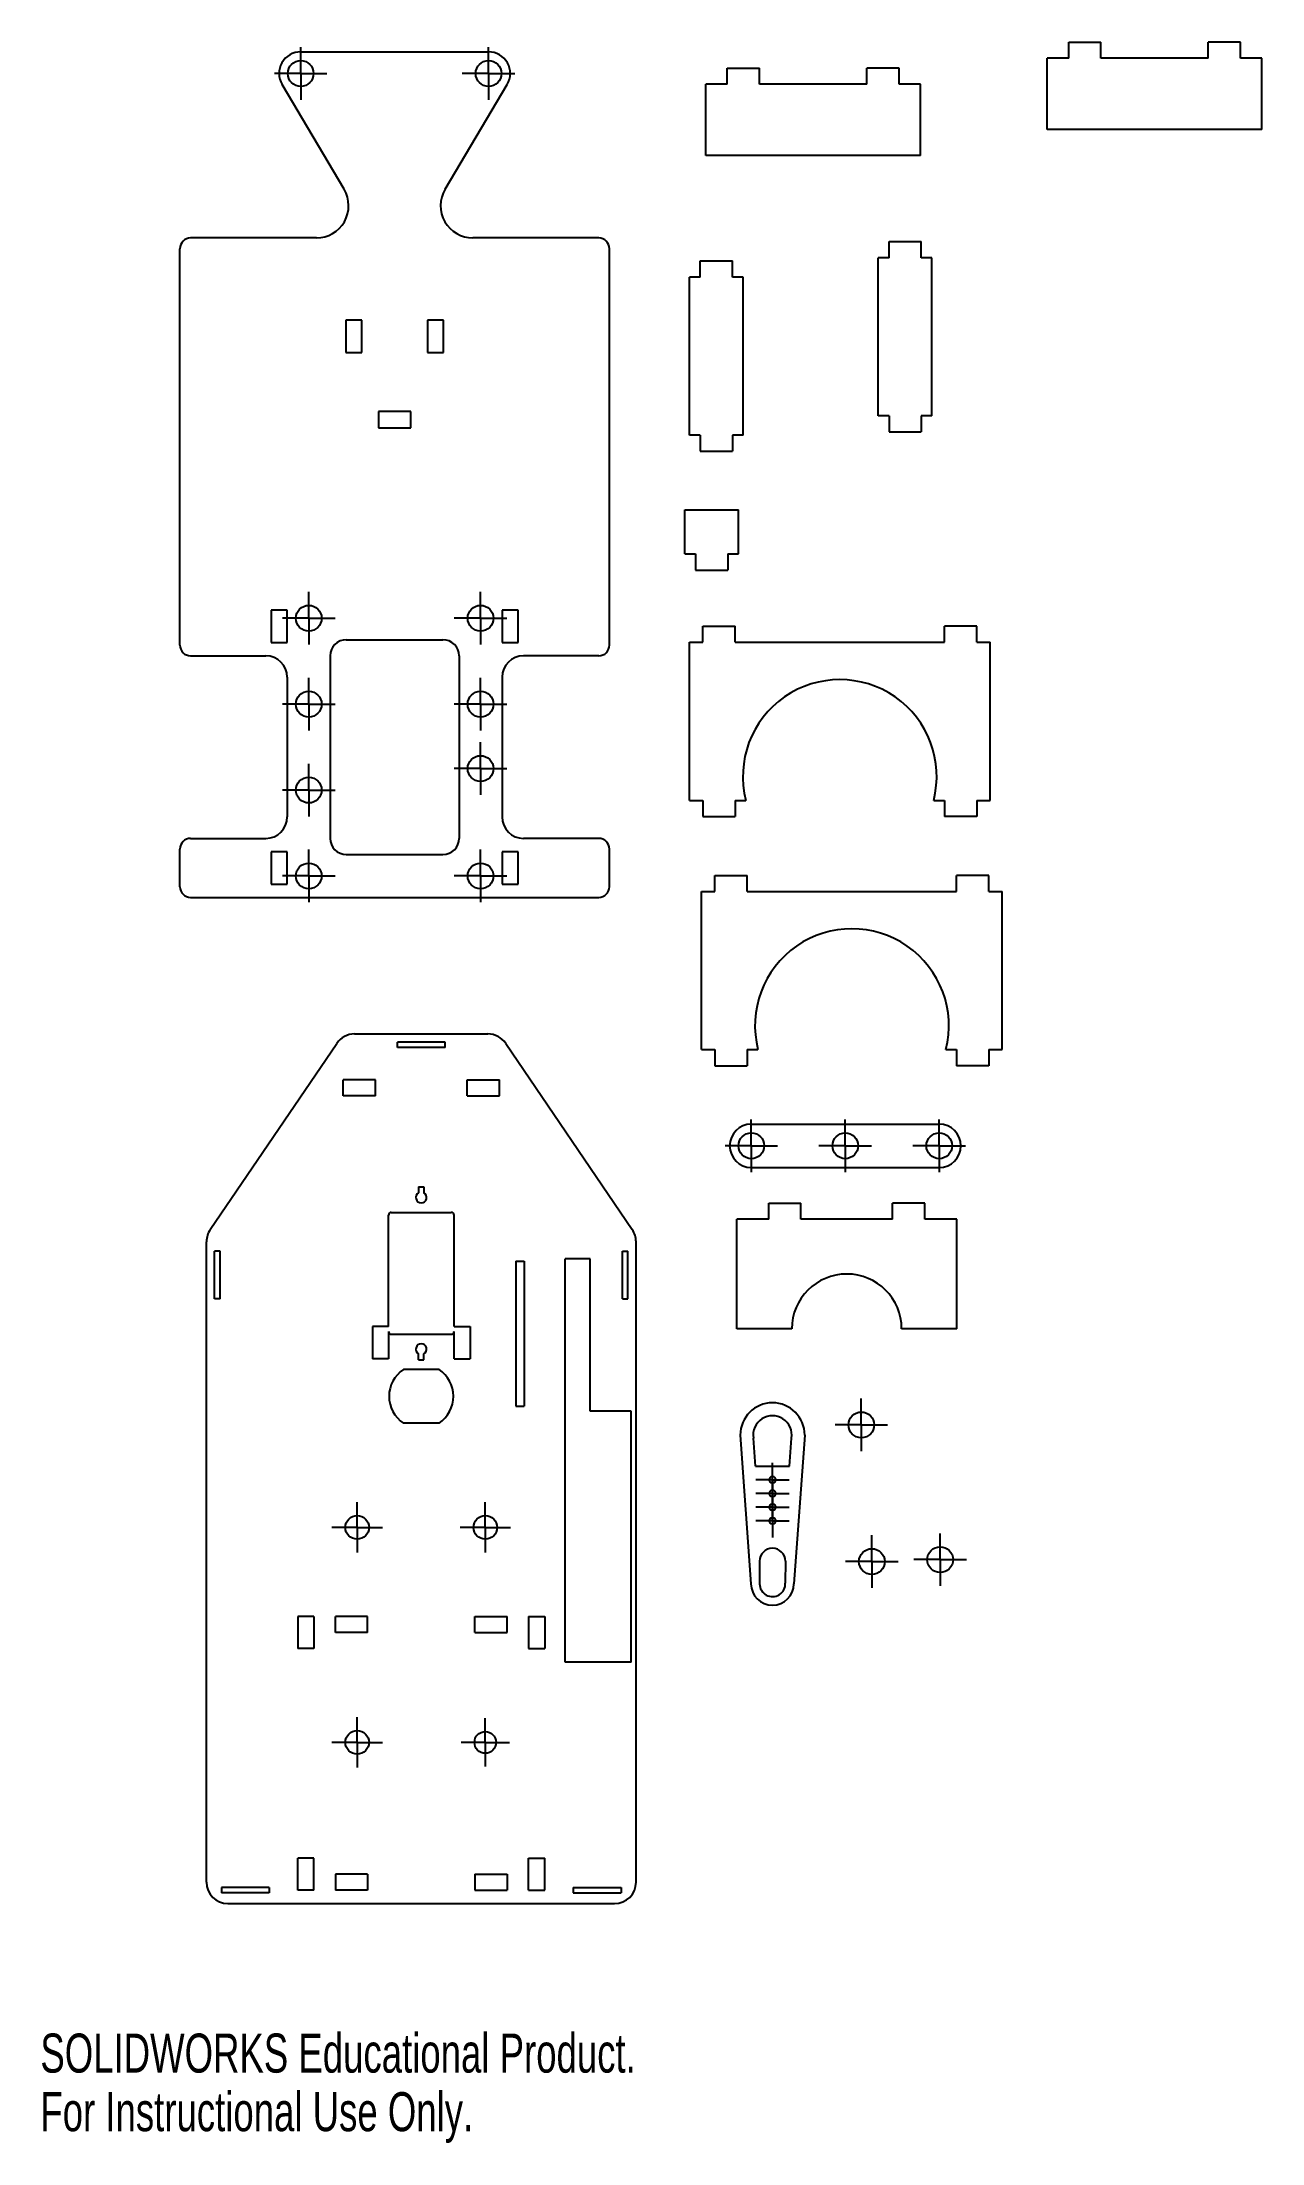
# Model space of a CAD drawing. Extents: x 1 to 455, y 0 to 782.
import ezdxf

# ---------------------------------------------------------------- set-up
doc = ezdxf.new("R2010")
doc.units = 0
doc.layers.get('0').update_dxf_attribs({"linetype": 'CONTINUOUS'})
doc.styles.add('SLDTEXTSTYLE0', font='TXT', dxfattribs={"width": 0.7})

# ---------------------------------------------------------------- blocks, each defined once
blk = doc.blocks.new('SW_CENTERMARKSYMBOL_0')
at = {"color": 0, "linetype": 'CONTINUOUS'}
for p, q in [((0, 5), (0, 9.8)), ((-5, 0), (-9.8, 0)), ((0, 0), (-5, 0)), ((0, 0), (0, 5)), ((0, 0), (0, -5)), ((0, 0), (5, 0)), ((5, 0), (9.8, 0)), ((0, -5), (0, -9.8))]:
    blk.add_line(p, q, dxfattribs=at)
blk = doc.blocks.new('SW_CENTERMARKSYMBOL_1')
at = {"color": 0, "linetype": 'CONTINUOUS'}
for p, q in [((0, 5), (0, 9.8)), ((-5, 0), (-9.8, 0)), ((0, 0), (-5, 0)), ((0, 0), (0, 5)), ((0, 0), (0, -5)), ((0, 0), (5, 0)), ((5, 0), (9.8, 0)), ((0, -5), (0, -9.8))]:
    blk.add_line(p, q, dxfattribs=at)
blk = doc.blocks.new('SW_CENTERMARKSYMBOL_2')
at = {"color": 0, "linetype": 'CONTINUOUS'}
for p, q in [((0, 5), (0, 9.8)), ((-5, 0), (-9.8, 0)), ((0, 0), (-5, 0)), ((0, 0), (0, 5)), ((0, 0), (0, -5)), ((0, 0), (5, 0)), ((5, 0), (9.8, 0)), ((0, -5), (0, -9.8))]:
    blk.add_line(p, q, dxfattribs=at)
blk = doc.blocks.new('SW_CENTERMARKSYMBOL_3')
at = {"color": 0, "linetype": 'CONTINUOUS'}
for p, q in [((0, 5), (0, 9.8)), ((-5, 0), (-9.8, 0)), ((0, 0), (-5, 0)), ((0, 0), (0, 5)), ((0, 0), (0, -5)), ((0, 0), (5, 0)), ((5, 0), (9.8, 0)), ((0, -5), (0, -9.8))]:
    blk.add_line(p, q, dxfattribs=at)
blk = doc.blocks.new('SW_CENTERMARKSYMBOL_4')
at = {"color": 0, "linetype": 'CONTINUOUS'}
for p, q in [((0, 5), (0, 9.8)), ((-5, 0), (-9.8, 0)), ((0, 0), (-5, 0)), ((0, 0), (0, 5)), ((0, 0), (0, -5)), ((0, 0), (5, 0)), ((5, 0), (9.8, 0)), ((0, -5), (0, -9.8))]:
    blk.add_line(p, q, dxfattribs=at)
blk = doc.blocks.new('SW_CENTERMARKSYMBOL_5')
at = {"color": 0, "linetype": 'CONTINUOUS'}
for p, q in [((0, 5), (0, 9.8)), ((-5, 0), (-9.8, 0)), ((0, 0), (-5, 0)), ((0, 0), (0, 5)), ((0, 0), (0, -5)), ((0, 0), (5, 0)), ((5, 0), (9.8, 0)), ((0, -5), (0, -9.8))]:
    blk.add_line(p, q, dxfattribs=at)
blk = doc.blocks.new('SW_CENTERMARKSYMBOL_6')
at = {"color": 0, "linetype": 'CONTINUOUS'}
for p, q in [((0, 5), (0, 9.8)), ((-5, 0), (-9.8, 0)), ((0, 0), (-5, 0)), ((0, 0), (0, 5)), ((0, 0), (0, -5)), ((0, 0), (5, 0)), ((5, 0), (9.8, 0)), ((0, -5), (0, -9.8))]:
    blk.add_line(p, q, dxfattribs=at)
blk = doc.blocks.new('SW_CENTERMARKSYMBOL_7')
at = {"color": 0, "linetype": 'CONTINUOUS'}
for p, q in [((0, 5), (0, 9.8)), ((-5, 0), (-9.8, 0)), ((0, 0), (-5, 0)), ((0, 0), (0, 5)), ((0, 0), (0, -5)), ((0, 0), (5, 0)), ((5, 0), (9.8, 0)), ((0, -5), (0, -9.8))]:
    blk.add_line(p, q, dxfattribs=at)
blk = doc.blocks.new('SW_CENTERMARKSYMBOL_8')
at = {"color": 0, "linetype": 'CONTINUOUS'}
for p, q in [((0, 5), (0, 9.8)), ((-5, 0), (-9.8, 0)), ((0, 0), (-5, 0)), ((0, 0), (0, 5)), ((0, 0), (0, -5)), ((0, 0), (5, 0)), ((5, 0), (9.8, 0)), ((0, -5), (0, -9.8))]:
    blk.add_line(p, q, dxfattribs=at)
blk = doc.blocks.new('SW_CENTERMARKSYMBOL_9')
at = {"color": 0, "linetype": 'CONTINUOUS'}
for p, q in [((0, 5), (0, 9.8)), ((-5, 0), (-9.8, 0)), ((0, 0), (-5, 0)), ((0, 0), (0, 5)), ((0, 0), (0, -5)), ((0, 0), (5, 0)), ((5, 0), (9.8, 0)), ((0, -5), (0, -9.8))]:
    blk.add_line(p, q, dxfattribs=at)
blk = doc.blocks.new('SW_CENTERMARKSYMBOL_10')
at = {"color": 0, "linetype": 'CONTINUOUS'}
for p, q in [((0, 5), (0, 9.4)), ((-5, 0), (-9.4, 0)), ((0, 0), (-5, 0)), ((0, 0), (0, 5)), ((0, 0), (0, -5)), ((0, 0), (5, 0)), ((5, 0), (9.4, 0)), ((0, -5), (0, -9.4))]:
    blk.add_line(p, q, dxfattribs=at)
blk = doc.blocks.new('SW_CENTERMARKSYMBOL_11')
at = {"color": 0, "linetype": 'CONTINUOUS'}
for p, q in [((0, 5), (0, 9.4)), ((-5, 0), (-9.4, 0)), ((0, 0), (-5, 0)), ((0, 0), (0, 5)), ((0, 0), (0, -5)), ((0, 0), (5, 0)), ((5, 0), (9.4, 0)), ((0, -5), (0, -9.4))]:
    blk.add_line(p, q, dxfattribs=at)
blk = doc.blocks.new('SW_CENTERMARKSYMBOL_12')
at = {"color": 0, "linetype": 'CONTINUOUS'}
for p, q in [((0, 5), (0, 9.04)), ((-5, 0), (-9.04, 0)), ((0, 0), (-5, 0)), ((0, 0), (0, 5)), ((0, 0), (0, -5)), ((0, 0), (5, 0)), ((5, 0), (9.04, 0)), ((0, -5), (0, -9.04))]:
    blk.add_line(p, q, dxfattribs=at)
blk = doc.blocks.new('SW_CENTERMARKSYMBOL_13')
at = {"color": 0, "linetype": 'CONTINUOUS'}
for p, q in [((0, 5), (0, 9.4)), ((-5, 0), (-9.4, 0)), ((0, 0), (-5, 0)), ((0, 0), (0, 5)), ((0, 0), (0, -5)), ((0, 0), (5, 0)), ((5, 0), (9.4, 0)), ((0, -5), (0, -9.4))]:
    blk.add_line(p, q, dxfattribs=at)
blk = doc.blocks.new('SW_CENTERMARKSYMBOL_14')
at = {"color": 0, "linetype": 'CONTINUOUS'}
for p, q in [((0, 5), (0, 9.8)), ((-5, 0), (-9.8, 0)), ((0, 0), (-5, 0)), ((0, 0), (0, 5)), ((0, 0), (0, -5)), ((0, 0), (5, 0)), ((5, 0), (9.8, 0)), ((0, -5), (0, -9.8))]:
    blk.add_line(p, q, dxfattribs=at)
blk = doc.blocks.new('SW_CENTERMARKSYMBOL_15')
at = {"color": 0, "linetype": 'CONTINUOUS'}
for p, q in [((0, 5), (0, 9.8)), ((-5, 0), (-9.8, 0)), ((0, 0), (-5, 0)), ((0, 0), (0, 5)), ((0, 0), (0, -5)), ((0, 0), (5, 0)), ((5, 0), (9.8, 0)), ((0, -5), (0, -9.8))]:
    blk.add_line(p, q, dxfattribs=at)
blk = doc.blocks.new('SW_CENTERMARKSYMBOL_16')
at = {"color": 0, "linetype": 'CONTINUOUS'}
for p, q in [((0, 5), (0, 9.8)), ((-5, 0), (-9.8, 0)), ((0, 0), (-5, 0)), ((0, 0), (0, 5)), ((0, 0), (0, -5)), ((0, 0), (5, 0)), ((5, 0), (9.8, 0)), ((0, -5), (0, -9.8))]:
    blk.add_line(p, q, dxfattribs=at)
blk = doc.blocks.new('SW_CENTERMARKSYMBOL_17')
at = {"color": 0, "linetype": 'CONTINUOUS'}
for p, q in [((-5, 0), (-6.25, 0)), ((0, 0), (-5, 0)), ((0, 5), (0, 6.25)), ((0, 0), (0, 5)), ((0, 0), (0, -5)), ((0, 0), (5, 0)), ((5, 0), (6.25, 0)), ((0, -5), (0, -6.25))]:
    blk.add_line(p, q, dxfattribs=at)
blk = doc.blocks.new('SW_CENTERMARKSYMBOL_18')
at = {"color": 0, "linetype": 'CONTINUOUS'}
for p, q in [((-5, 0), (-6.25, 0)), ((0, 0), (-5, 0)), ((0, 5), (0, 6.25)), ((0, 0), (0, 5)), ((0, 0), (0, -5)), ((0, 0), (5, 0)), ((5, 0), (6.25, 0)), ((0, -5), (0, -6.25))]:
    blk.add_line(p, q, dxfattribs=at)
blk = doc.blocks.new('SW_CENTERMARKSYMBOL_19')
at = {"color": 0, "linetype": 'CONTINUOUS'}
for p, q in [((-5, 0), (-6.25, 0)), ((0, 0), (-5, 0)), ((0, 5), (0, 6.25)), ((0, 0), (0, 5)), ((0, 0), (0, -5)), ((0, 0), (5, 0)), ((5, 0), (6.25, 0)), ((0, -5), (0, -6.25))]:
    blk.add_line(p, q, dxfattribs=at)
blk = doc.blocks.new('SW_CENTERMARKSYMBOL_20')
at = {"color": 0, "linetype": 'CONTINUOUS'}
for p, q in [((-5, 0), (-6.25, 0)), ((0, 0), (-5, 0)), ((0, 5), (0, 6.25)), ((0, 0), (0, 5)), ((0, 0), (0, -5)), ((0, 0), (5, 0)), ((5, 0), (6.25, 0)), ((0, -5), (0, -6.25))]:
    blk.add_line(p, q, dxfattribs=at)
blk = doc.blocks.new('SW_CENTERMARKSYMBOL_21')
at = {"color": 0, "linetype": 'CONTINUOUS'}
for p, q in [((0, 5), (0, 9.8)), ((-5, 0), (-9.8, 0)), ((0, 0), (-5, 0)), ((0, 0), (0, 5)), ((0, 0), (0, -5)), ((0, 0), (5, 0)), ((5, 0), (9.8, 0)), ((0, -5), (0, -9.8))]:
    blk.add_line(p, q, dxfattribs=at)
blk = doc.blocks.new('SW_CENTERMARKSYMBOL_22')
at = {"color": 0, "linetype": 'CONTINUOUS'}
for p, q in [((0, 5), (0, 9.8)), ((-5, 0), (-9.8, 0)), ((0, 0), (-5, 0)), ((0, 0), (0, 5)), ((0, 0), (0, -5)), ((0, 0), (5, 0)), ((5, 0), (9.8, 0)), ((0, -5), (0, -9.8))]:
    blk.add_line(p, q, dxfattribs=at)
blk = doc.blocks.new('SW_CENTERMARKSYMBOL_23')
at = {"color": 0, "linetype": 'CONTINUOUS'}
for p, q in [((0, 5), (0, 9.8)), ((-5, 0), (-9.8, 0)), ((0, 0), (-5, 0)), ((0, 0), (0, 5)), ((0, 0), (0, -5)), ((0, 0), (5, 0)), ((5, 0), (9.8, 0)), ((0, -5), (0, -9.8))]:
    blk.add_line(p, q, dxfattribs=at)

msp = doc.modelspace()

# ---------------------------------------------------------------- linework, layer by layer
at = {"color": 7, "linetype": 'CONTINUOUS'}
for p, q in [((96.96, 778.82), (166.96, 778.82)), ((383.01, 776.49), (375.01, 776.49)), ((375.01, 749.89), (375.01, 776.49)), ((383.01, 776.49), (383.01, 782.49)), ((383.01, 782.49), (395.01, 782.49)), ((395.01, 776.49), (395.01, 782.49)), ((435.01, 776.49), (395.01, 776.49)), ((435.01, 776.49), (435.01, 782.49)), ((447.01, 782.49), (435.01, 782.49)), ((447.01, 776.49), (447.01, 782.49)), ((455.01, 776.49), (447.01, 776.49)), ((455.01, 749.89), (455.01, 776.49)), ((255.85, 766.79), (255.85, 772.79)), ((255.85, 772.79), (267.85, 772.79)), ((267.85, 766.79), (267.85, 772.79)), ((307.85, 766.79), (307.85, 772.79)), ((319.85, 772.79), (307.85, 772.79)), ((319.85, 766.79), (319.85, 772.79)), ((113.14, 727.62), (90.01, 766.64)), ((150.77, 727.62), (173.9, 766.64)), ((255.85, 766.79), (247.85, 766.79)), ((247.85, 740.19), (247.85, 766.79)), ((307.85, 766.79), (267.85, 766.79)), ((327.85, 766.79), (319.85, 766.79)), ((327.85, 740.19), (327.85, 766.79)), ((455.01, 749.89), (375.01, 749.89)), ((327.85, 740.19), (247.85, 740.19)), ((51.96, 557.82), (51.96, 705.5)), ((102.82, 709.5), (55.96, 709.5)), ((207.96, 709.5), (161.09, 709.5)), ((211.96, 557.82), (211.96, 705.5)), ((316.09, 702.14), (316.09, 708.14)), ((316.09, 708.14), (328.09, 708.14)), ((328.09, 702.14), (328.09, 708.14)), ((245.8, 694.93), (245.8, 700.93)), ((245.8, 700.93), (257.8, 700.93)), ((257.8, 694.93), (257.8, 700.93)), ((316.09, 702.14), (312.09, 702.14)), ((312.09, 643.24), (312.09, 702.14)), ((332.09, 702.14), (328.09, 702.14)), ((332.09, 643.24), (332.09, 702.14)), ((245.8, 694.93), (241.8, 694.93)), ((241.8, 636.03), (241.8, 694.93)), ((261.8, 694.93), (257.8, 694.93)), ((261.8, 636.03), (261.8, 694.93)), ((119.76, 678.82), (113.76, 678.82)), ((113.76, 678.82), (113.76, 666.82)), ((119.76, 666.82), (119.76, 678.82)), ((150.16, 678.82), (144.16, 678.82)), ((144.16, 678.82), (144.16, 666.82)), ((150.16, 666.82), (150.16, 678.82)), ((113.76, 666.82), (119.76, 666.82)), ((144.16, 666.82), (150.16, 666.82)), ((137.96, 644.82), (125.96, 644.82)), ((125.96, 644.82), (125.96, 638.82)), ((137.96, 638.82), (137.96, 644.82)), ((316.09, 643.24), (312.09, 643.24)), ((316.09, 643.24), (316.09, 637.24)), ((332.09, 643.24), (328.09, 643.24)), ((328.09, 643.24), (328.09, 637.24)), ((125.96, 638.82), (137.96, 638.82)), ((245.8, 636.03), (241.8, 636.03)), ((245.8, 636.03), (245.8, 630.03)), ((261.8, 636.03), (257.8, 636.03)), ((257.8, 636.03), (257.8, 630.03)), ((316.09, 637.24), (328.09, 637.24)), ((245.8, 630.03), (257.8, 630.03)), ((240, 591.78), (240, 608.2)), ((240, 608.2), (260, 608.2)), ((260, 591.78), (260, 608.2)), ((240, 591.78), (244, 591.78)), ((244, 591.78), (244, 585.78)), ((256, 591.78), (260, 591.78)), ((256, 591.78), (256, 585.78)), ((244, 585.78), (256, 585.78)), ((91.96, 570.82), (85.96, 570.82)), ((85.96, 570.82), (85.96, 558.82)), ((91.96, 558.82), (91.96, 570.82)), ((177.96, 570.82), (171.96, 570.82)), ((171.96, 570.82), (171.96, 558.82)), ((177.96, 558.82), (177.96, 570.82)), ((246.76, 558.86), (246.76, 564.86)), ((246.76, 564.86), (258.76, 564.86)), ((258.76, 558.86), (258.76, 564.86)), ((336.76, 558.86), (336.76, 564.86)), ((348.76, 564.86), (336.76, 564.86)), ((348.76, 558.86), (348.76, 564.86)), ((85.96, 558.82), (91.96, 558.82)), ((113.96, 559.82), (149.96, 559.82)), ((171.96, 558.82), (177.96, 558.82)), ((241.76, 499.96), (241.76, 558.86)), ((241.76, 558.86), (246.76, 558.86)), ((258.76, 558.86), (336.76, 558.86)), ((348.76, 558.86), (353.76, 558.86)), ((353.76, 499.96), (353.76, 558.86)), ((55.96, 553.82), (83.96, 553.82)), ((107.96, 553.82), (107.96, 485.82)), ((155.96, 553.82), (155.96, 485.82)), ((207.96, 553.82), (179.96, 553.82)), ((91.96, 545.82), (91.96, 493.82)), ((171.96, 545.82), (171.96, 493.82)), ((241.76, 499.96), (246.76, 499.96)), ((246.76, 499.96), (246.76, 493.96)), ((246.76, 493.96), (258.76, 493.96)), ((258.76, 499.96), (262.76, 499.96)), ((258.76, 499.96), (258.76, 493.96)), ((332.76, 499.96), (336.76, 499.96)), ((336.76, 499.96), (336.76, 493.96)), ((348.76, 493.96), (336.76, 493.96)), ((348.76, 499.96), (353.76, 499.96)), ((348.76, 499.96), (348.76, 493.96)), ((55.96, 485.82), (83.96, 485.82)), ((207.96, 485.82), (179.96, 485.82)), ((51.96, 467.82), (51.96, 481.82)), ((91.96, 480.82), (85.96, 480.82)), ((85.96, 480.82), (85.96, 468.82)), ((91.96, 468.82), (91.96, 480.82)), ((113.96, 479.82), (149.96, 479.82)), ((171.96, 480.82), (171.96, 468.82)), ((177.96, 480.82), (171.96, 480.82)), ((177.96, 468.82), (177.96, 480.82)), ((211.96, 467.82), (211.96, 481.82)), ((251.27, 466.04), (251.27, 472.04)), ((251.27, 472.04), (263.27, 472.04)), ((263.27, 466.04), (263.27, 472.04)), ((341.27, 466.04), (341.27, 472.04)), ((353.27, 472.04), (341.27, 472.04)), ((353.27, 466.04), (353.27, 472.04)), ((55.96, 463.82), (207.96, 463.82)), ((85.96, 468.82), (91.96, 468.82)), ((171.96, 468.82), (177.96, 468.82)), ((246.27, 407.14), (246.27, 466.04)), ((246.27, 466.04), (251.27, 466.04)), ((263.27, 466.04), (341.27, 466.04)), ((353.27, 466.04), (358.27, 466.04)), ((358.27, 407.14), (358.27, 466.04)), ((63.25, 340.08), (110.41, 409.46)), ((117.02, 412.97), (166.71, 412.97)), ((150.76, 409.95), (132.98, 409.95)), ((132.98, 407.91), (132.98, 409.95)), ((150.76, 407.91), (132.98, 407.91)), ((150.76, 407.91), (150.76, 409.95)), ((173.33, 409.46), (220.48, 340.08)), ((246.27, 407.14), (251.27, 407.14)), ((251.27, 407.14), (251.27, 401.14)), ((263.27, 407.14), (267.27, 407.14)), ((263.27, 407.14), (263.27, 401.14)), ((337.27, 407.14), (341.27, 407.14)), ((341.27, 407.14), (341.27, 401.14)), ((353.27, 407.14), (358.27, 407.14)), ((353.27, 407.14), (353.27, 401.14)), ((251.27, 401.14), (263.27, 401.14)), ((353.27, 401.14), (341.27, 401.14)), ((124.79, 395.89), (112.79, 395.89)), ((112.79, 389.89), (112.79, 395.89)), ((124.79, 389.89), (124.79, 395.89)), ((158.95, 395.89), (170.95, 395.89)), ((158.95, 389.89), (158.95, 395.89)), ((170.95, 389.89), (170.95, 395.89)), ((124.79, 389.89), (112.79, 389.89)), ((158.95, 389.89), (170.95, 389.89)), ((264.81, 379.37), (334.81, 379.37)), ((264.81, 363.23), (334.81, 363.23)), ((140.87, 356.03), (142.87, 356.03)), ((140.87, 356.03), (140.87, 353.76)), ((142.87, 356.03), (142.87, 353.76)), ((129.67, 303.97), (129.67, 345.48)), ((130.67, 346.48), (153.07, 346.48)), ((154.07, 303.97), (154.07, 345.48)), ((271.28, 343.98), (271.28, 349.98)), ((271.28, 349.98), (283.28, 349.98)), ((283.28, 343.98), (283.28, 349.98)), ((317.42, 343.98), (317.42, 349.98)), ((329.42, 349.98), (317.42, 349.98)), ((329.42, 343.98), (329.42, 349.98)), ((259.35, 303.08), (259.35, 343.98)), ((271.28, 343.98), (259.35, 343.98)), ((317.42, 343.98), (283.28, 343.98)), ((341.35, 343.98), (329.42, 343.98)), ((341.35, 303.08), (341.35, 343.98)), ((61.87, 96.97), (61.87, 335.58)), ((66.93, 332.05), (64.89, 332.05)), ((64.89, 314.27), (64.89, 332.05)), ((66.93, 314.27), (66.93, 332.05)), ((204.84, 329.13), (195.53, 329.13)), ((195.53, 178.97), (195.53, 329.13)), ((204.84, 272.41), (204.84, 329.13)), ((216.81, 332.05), (218.85, 332.05)), ((216.81, 314.27), (216.81, 332.05)), ((218.85, 314.27), (218.85, 332.05)), ((221.87, 96.97), (221.87, 335.58)), ((177.09, 328.32), (177.09, 274.32)), ((177.09, 328.32), (180.23, 328.32)), ((180.23, 328.32), (180.23, 274.32)), ((66.93, 314.27), (64.89, 314.27)), ((216.81, 314.27), (218.85, 314.27)), ((129.67, 303.97), (123.67, 303.97)), ((123.67, 303.97), (123.67, 291.97)), ((129.67, 302.08), (129.67, 291.97)), ((130.67, 301.08), (153.07, 301.08)), ((154.07, 303.97), (160.07, 303.97)), ((154.07, 291.97), (154.07, 302.08)), ((160.07, 303.97), (160.07, 291.97)), ((279.9, 303.08), (259.35, 303.08)), ((341.35, 303.08), (320.8, 303.08)), ((129.67, 291.97), (123.67, 291.97)), ((140.87, 291.53), (140.87, 293.79)), ((140.87, 291.53), (142.87, 291.53)), ((142.87, 291.53), (142.87, 293.79)), ((154.07, 291.97), (160.07, 291.97)), ((148.5, 287.97), (135.24, 287.97)), ((177.09, 274.32), (180.23, 274.32)), ((148.5, 267.97), (135.24, 267.97)), ((220.01, 272.41), (204.84, 272.41)), ((220.01, 178.97), (220.01, 272.41)), ((260.68, 263.55), (264.68, 208.15)), ((266.37, 252), (265.56, 262.44)), ((278.98, 252), (279.79, 262.44)), ((284.68, 263.55), (280.68, 208.15)), ((266.37, 252), (278.98, 252)), ((267.88, 216.55), (267.88, 208.15)), ((277.48, 216.55), (277.47, 208.4)), ((101.87, 195.97), (95.87, 195.97)), ((95.87, 195.97), (95.87, 183.97)), ((101.87, 195.97), (101.87, 183.97)), ((109.87, 189.97), (109.87, 195.97)), ((121.87, 195.97), (109.87, 195.97)), ((121.87, 189.97), (121.87, 195.97)), ((161.87, 195.97), (173.87, 195.97)), ((161.87, 189.97), (161.87, 195.97)), ((173.87, 189.97), (173.87, 195.97)), ((181.87, 195.97), (181.87, 183.97)), ((181.87, 195.97), (187.87, 195.97)), ((187.87, 195.97), (187.87, 183.97)), ((121.87, 189.97), (109.87, 189.97)), ((161.87, 189.97), (173.87, 189.97)), ((101.87, 183.97), (95.87, 183.97)), ((181.87, 183.97), (187.87, 183.97)), ((220.01, 178.97), (195.53, 178.97)), ((101.87, 105.97), (95.87, 105.97)), ((95.87, 93.97), (95.87, 105.97)), ((101.87, 93.97), (101.87, 105.97)), ((181.87, 105.97), (187.87, 105.97)), ((181.87, 93.97), (181.87, 105.97)), ((187.87, 93.97), (187.87, 105.97)), ((85.25, 95.03), (67.47, 95.03)), ((67.47, 95.03), (67.47, 92.99)), ((85.25, 95.03), (85.25, 92.99)), ((101.87, 93.97), (95.87, 93.97)), ((121.87, 99.97), (109.87, 99.97)), ((109.87, 99.97), (109.87, 93.97)), ((121.87, 93.97), (109.87, 93.97)), ((121.87, 99.97), (121.87, 93.97)), ((161.87, 99.97), (173.87, 99.97)), ((161.87, 99.97), (161.87, 93.97)), ((161.87, 93.97), (173.87, 93.97)), ((173.87, 99.97), (173.87, 93.97)), ((181.87, 93.97), (187.87, 93.97)), ((198.49, 95.03), (216.27, 95.03)), ((198.49, 95.03), (198.49, 92.99)), ((216.27, 95.03), (216.27, 92.99)), ((85.25, 92.99), (67.47, 92.99)), ((69.87, 88.97), (213.87, 88.97)), ((198.49, 92.99), (216.27, 92.99))]:
    msp.add_line(p, q, dxfattribs=at)
for centre, radius in [((96.96, 770.75), 4.8), ((166.96, 770.75), 4.8), ((99.96, 567.82), 4.8), ((163.96, 567.82), 4.8), ((99.96, 535.82), 4.8), ((163.96, 535.82), 4.8), ((163.96, 511.82), 4.8), ((99.96, 503.82), 4.8), ((99.96, 471.82), 4.8), ((163.96, 471.82), 4.8), ((264.81, 371.3), 4.8), ((299.81, 371.3), 4.8), ((334.81, 371.3), 4.8), ((305.78, 267.32), 4.8), ((272.68, 246.9), 1.25), ((272.68, 241.8), 1.25), ((272.68, 236.7), 1.25), ((118.01, 229.13), 4.4), ((165.73, 229.13), 4.4), ((272.68, 231.6), 1.25), ((309.71, 216.41), 4.8), ((335.13, 217.12), 4.8), ((118.01, 149.05), 4.4), ((165.73, 149.05), 4.04)]:
    msp.add_circle(centre, radius, dxfattribs=at)
for centre, radius, start, end in [((96.96, 770.75), 8.07, 90, 210.66126), ((166.96, 770.75), 8.07, 329.33874, 90), ((102.82, 721.5), 12, 270, 30.66126), ((161.09, 721.5), 12, 149.33874, 270), ((55.96, 705.5), 4, 90, 180), ((207.96, 705.5), 4, 0, 90), ((55.96, 557.82), 4, 180, 270), ((113.96, 553.82), 6, 90, 180), ((149.96, 553.82), 6, 0, 90), ((207.96, 557.82), 4, 270, 0), ((83.96, 545.82), 8, 0, 90), ((179.96, 545.82), 8, 90, 180), ((297.76, 508.86), 36.11, 345.73288, 194.26712), ((83.96, 493.82), 8, 270, 0), ((179.96, 493.82), 8, 180, 270), ((55.96, 481.82), 4, 90, 180), ((113.96, 485.82), 6, 180, 270), ((149.96, 485.82), 6, 270, 0), ((207.96, 481.82), 4, 0, 90), ((55.96, 467.82), 4, 180, 270), ((207.96, 467.82), 4, 270, 0), ((302.27, 416.04), 36.11, 345.73288, 194.26712), ((117.02, 404.97), 8, 90, 145.79769), ((166.71, 404.97), 8, 34.20231, 90), ((264.81, 371.3), 8.07, 90, 270), ((334.81, 371.3), 8.07, 270, 90), ((141.87, 352.03), 2, 120, 60), ((130.67, 345.48), 1, 90, 180), ((153.07, 345.48), 1, 0, 90), ((69.87, 335.58), 8, 145.79769, 180), ((213.87, 335.58), 8, 0, 34.20231), ((300.35, 303.08), 20.45, 0, 180), ((130.67, 302.08), 1, 180, 270), ((141.87, 295.53), 2, 300, 240), ((153.07, 302.08), 1, 270, 0), ((141.87, 277.97), 12, 123.55731, 236.44269), ((141.87, 277.97), 12, 303.55731, 56.44269), ((272.68, 263.55), 12, 0, 180), ((272.68, 263.55), 7.2, 351.14606, 188.85394), ((272.68, 216.55), 4.8, 0, 180), ((272.68, 208.15), 8, 180, 0), ((272.68, 208.15), 4.8, 180, 2.99677), ((69.87, 96.97), 8, 180, 270), ((213.87, 96.97), 8, 270, 0)]:
    msp.add_arc(centre, radius, start, end, dxfattribs=at)

# ---------------------------------------------------------------- block references
for name, p in [('SW_CENTERMARKSYMBOL_1', (96.96, 770.75)), ('SW_CENTERMARKSYMBOL_0', (166.96, 770.75)), ('SW_CENTERMARKSYMBOL_5', (99.96, 567.82)), ('SW_CENTERMARKSYMBOL_4', (163.96, 567.82)), ('SW_CENTERMARKSYMBOL_2', (99.96, 535.82)), ('SW_CENTERMARKSYMBOL_8', (163.96, 535.82)), ('SW_CENTERMARKSYMBOL_9', (163.96, 511.82)), ('SW_CENTERMARKSYMBOL_3', (99.96, 503.82)), ('SW_CENTERMARKSYMBOL_6', (99.96, 471.82)), ('SW_CENTERMARKSYMBOL_7', (163.96, 471.82)), ('SW_CENTERMARKSYMBOL_15', (264.81, 371.3)), ('SW_CENTERMARKSYMBOL_16', (299.81, 371.3)), ('SW_CENTERMARKSYMBOL_14', (334.81, 371.3)), ('SW_CENTERMARKSYMBOL_21', (305.78, 267.32)), ('SW_CENTERMARKSYMBOL_19', (272.68, 246.9)), ('SW_CENTERMARKSYMBOL_18', (272.68, 241.8)), ('SW_CENTERMARKSYMBOL_17', (272.68, 236.7)), ('SW_CENTERMARKSYMBOL_10', (118.01, 229.13)), ('SW_CENTERMARKSYMBOL_11', (165.73, 229.13)), ('SW_CENTERMARKSYMBOL_20', (272.68, 231.6)), ('SW_CENTERMARKSYMBOL_22', (309.71, 216.41)), ('SW_CENTERMARKSYMBOL_23', (335.13, 217.12)), ('SW_CENTERMARKSYMBOL_13', (118.01, 149.05)), ('SW_CENTERMARKSYMBOL_12', (165.73, 149.05))]:
    msp.add_blockref(name, p, dxfattribs=at)

# ---------------------------------------------------------------- texts
at = {"color": 7, "linetype": 'CONTINUOUS', "char_height": 14.5493, "attachment_point": 1, "style": 'SLDTEXTSTYLE0'}
for s, insert in [('SOLIDWORKS Educational Product.', (0, 40.58)), ('For Instructional Use Only.', (0, 18.76))]:
    msp.add_mtext(s, dxfattribs=dict(at, insert=insert))

doc.saveas('drawing.dxf')
